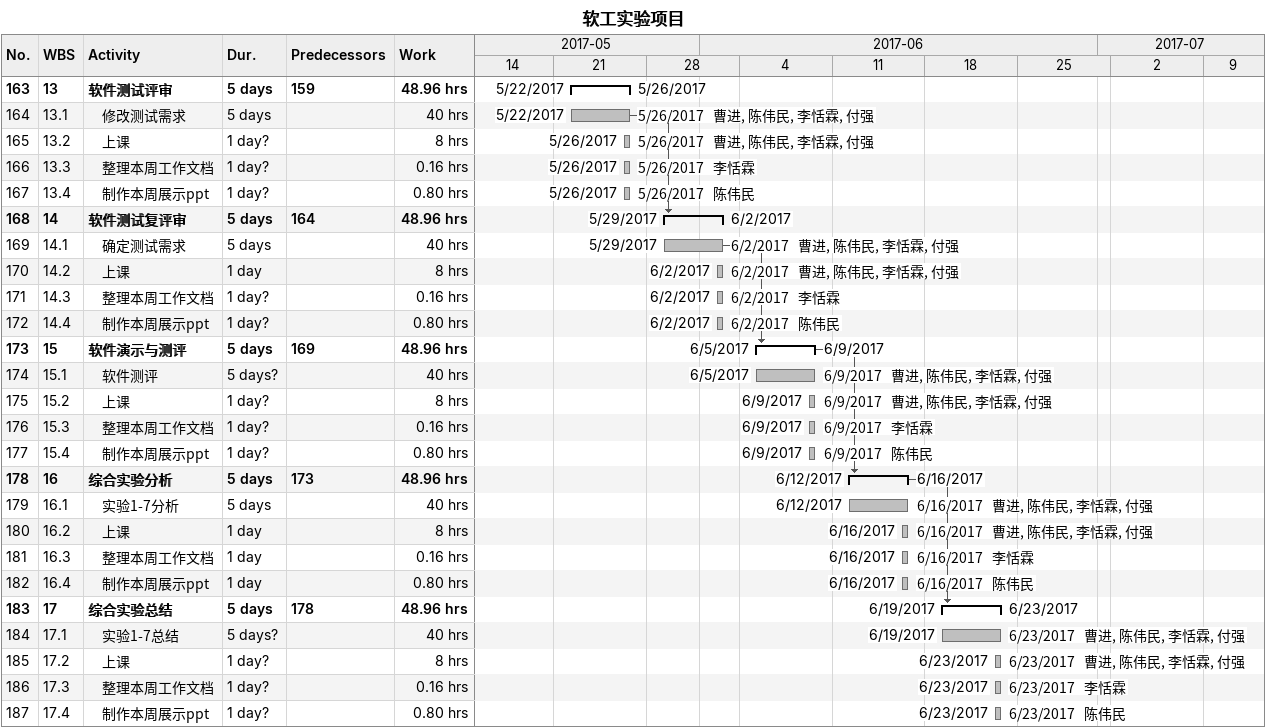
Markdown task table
软工实验项目

| ID | WBS | Task | Duration | Start | Finish | Predecessors | Resources | Work (h) |
|---|---|---|---|---|---|---|---|---|
| 163 | 13 | **软件测试评审** | 5d | 2017-05-22 | 2017-05-26 | 159 |  | 48.96 |
| 164 | 13.1 | 修改测试需求 | 5d | 2017-05-22 | 2017-05-26 |  | 曹进, 陈伟民, 李恬霖, 付强 | 40 |
| 165 | 13.2 | 上课 | 1d? | 2017-05-26 | 2017-05-26 |  | 曹进, 陈伟民, 李恬霖, 付强 | 8 |
| 166 | 13.3 | 整理本周工作文档 | 1d? | 2017-05-26 | 2017-05-26 |  | 李恬霖 | 0.16 |
| 167 | 13.4 | 制作本周展示ppt | 1d? | 2017-05-26 | 2017-05-26 |  | 陈伟民 | 0.80 |
| 168 | 14 | **软件测试复评审** | 5d | 2017-05-29 | 2017-06-02 | 164 |  | 48.96 |
| 169 | 14.1 | 确定测试需求 | 5d | 2017-05-29 | 2017-06-02 |  | 曹进, 陈伟民, 李恬霖, 付强 | 40 |
| 170 | 14.2 | 上课 | 1d | 2017-06-02 | 2017-06-02 |  | 曹进, 陈伟民, 李恬霖, 付强 | 8 |
| 171 | 14.3 | 整理本周工作文档 | 1d? | 2017-06-02 | 2017-06-02 |  | 李恬霖 | 0.16 |
| 172 | 14.4 | 制作本周展示ppt | 1d? | 2017-06-02 | 2017-06-02 |  | 陈伟民 | 0.80 |
| 173 | 15 | **软件演示与测评** | 5d | 2017-06-05 | 2017-06-09 | 169 |  | 48.96 |
| 174 | 15.1 | 软件测评 | 5d? | 2017-06-05 | 2017-06-09 |  | 曹进, 陈伟民, 李恬霖, 付强 | 40 |
| 175 | 15.2 | 上课 | 1d? | 2017-06-09 | 2017-06-09 |  | 曹进, 陈伟民, 李恬霖, 付强 | 8 |
| 176 | 15.3 | 整理本周工作文档 | 1d? | 2017-06-09 | 2017-06-09 |  | 李恬霖 | 0.16 |
| 177 | 15.4 | 制作本周展示ppt | 1d? | 2017-06-09 | 2017-06-09 |  | 陈伟民 | 0.80 |
| 178 | 16 | **综合实验分析** | 5d | 2017-06-12 | 2017-06-16 | 173 |  | 48.96 |
| 179 | 16.1 | 实验1-7分析 | 5d | 2017-06-12 | 2017-06-16 |  | 曹进, 陈伟民, 李恬霖, 付强 | 40 |
| 180 | 16.2 | 上课 | 1d | 2017-06-16 | 2017-06-16 |  | 曹进, 陈伟民, 李恬霖, 付强 | 8 |
| 181 | 16.3 | 整理本周工作文档 | 1d | 2017-06-16 | 2017-06-16 |  | 李恬霖 | 0.16 |
| 182 | 16.4 | 制作本周展示ppt | 1d | 2017-06-16 | 2017-06-16 |  | 陈伟民 | 0.80 |
| 183 | 17 | **综合实验总结** | 5d | 2017-06-19 | 2017-06-23 | 178 |  | 48.96 |
| 184 | 17.1 | 实验1-7总结 | 5d? | 2017-06-19 | 2017-06-23 |  | 曹进, 陈伟民, 李恬霖, 付强 | 40 |
| 185 | 17.2 | 上课 | 1d? | 2017-06-23 | 2017-06-23 |  | 曹进, 陈伟民, 李恬霖, 付强 | 8 |
| 186 | 17.3 | 整理本周工作文档 | 1d? | 2017-06-23 | 2017-06-23 |  | 李恬霖 | 0.16 |
| 187 | 17.4 | 制作本周展示ppt | 1d? | 2017-06-23 | 2017-06-23 |  | 陈伟民 | 0.80 |
